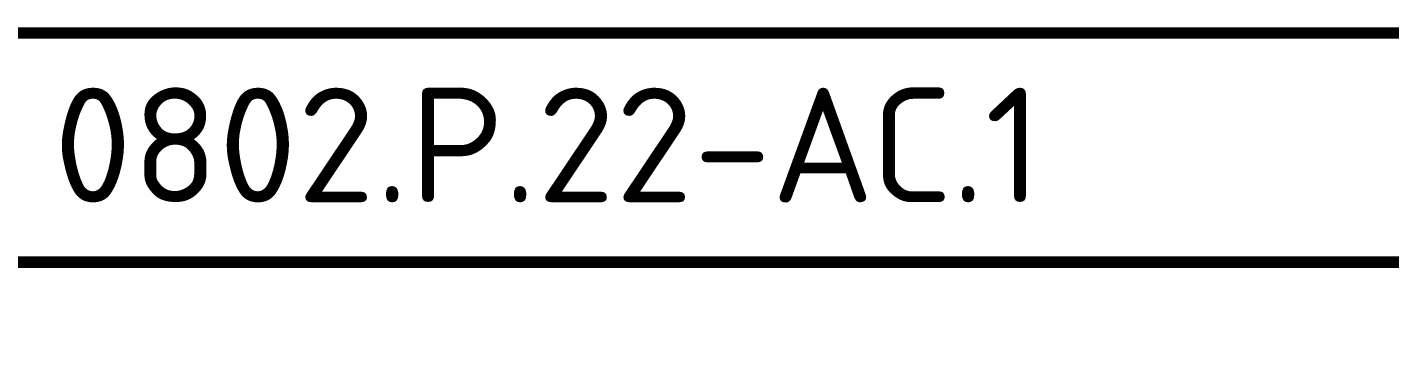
# Model space of a CAD drawing. Header units: metres. Extents: x -18 to 14983, y 1157 to 3877.
# Drawn here: x 8667.6 to 8727.1, y 2872.3 to 2885.8 of the extents above; entities that cross this region are included whole.
import ezdxf
from ezdxf.enums import TextEntityAlignment as Align

# ---------------------------------------------------------------- set-up
doc = ezdxf.new("R2010")
doc.units = ezdxf.units.M
doc.layers.add('Размерный', color=4, linetype='Continuous', lineweight=30)
doc.styles.add('-ISOCPEUR-', font='isocpeur.ttf')
doc.styles.add('GOST', font='GOST_Common.ttf')

# ---------------------------------------------------------------- blocks, each defined once
blk = doc.blocks.new('*U425')
at = {"const_width": 0.5}
for points in [[(230, -292), (230, -237), (415, -237)], [(295, -247), (415, -247)]]:
    blk.add_lwpolyline(points, dxfattribs=at)
at = {"style": 'GOST'}
blk.add_attdef('РАЗРАБОТАЛ', text='', height=2.5, dxfattribs=at).set_placement((250.501, -264.224), align=Align.MIDDLE_LEFT)
blk.add_attdef('ПРОВЕРИЛ', (250.749, -270.729), '', height=2.5, dxfattribs=at)
at = {"style": 'GOST', "flags": 8}
for tag, p in [('ЛИСТ', (387.603, -271.867)), ('ЛИСТОВ', (405.299, -271.865)), ('ФОРМАТ', (380.972, -294.745))]:
    blk.add_attdef(tag, text='', height=3, dxfattribs=at).set_placement(p, align=Align.MIDDLE_CENTER)
blk.add_attdef('ИМЯ_ЧЕРТЕЖА_001', (321.53, -284.988), '', height=3, dxfattribs=at)

msp = doc.modelspace()

# ---------------------------------------------------------------- block references
msp.add_blockref('*U425', (8335.1426, 3122.5891))

# ---------------------------------------------------------------- texts
at = {"layer": 'Размерный', "color": 7, "lineweight": 30, "insert": (8592.543, 2883.1993), "char_height": 5, "width": 185, "attachment_point": 1, "style": '-ISOCPEUR-'}
msp.add_mtext('\\pi66.25,l10;0802.Р.22-АС.1', dxfattribs=at)

doc.saveas('drawing.dxf')
